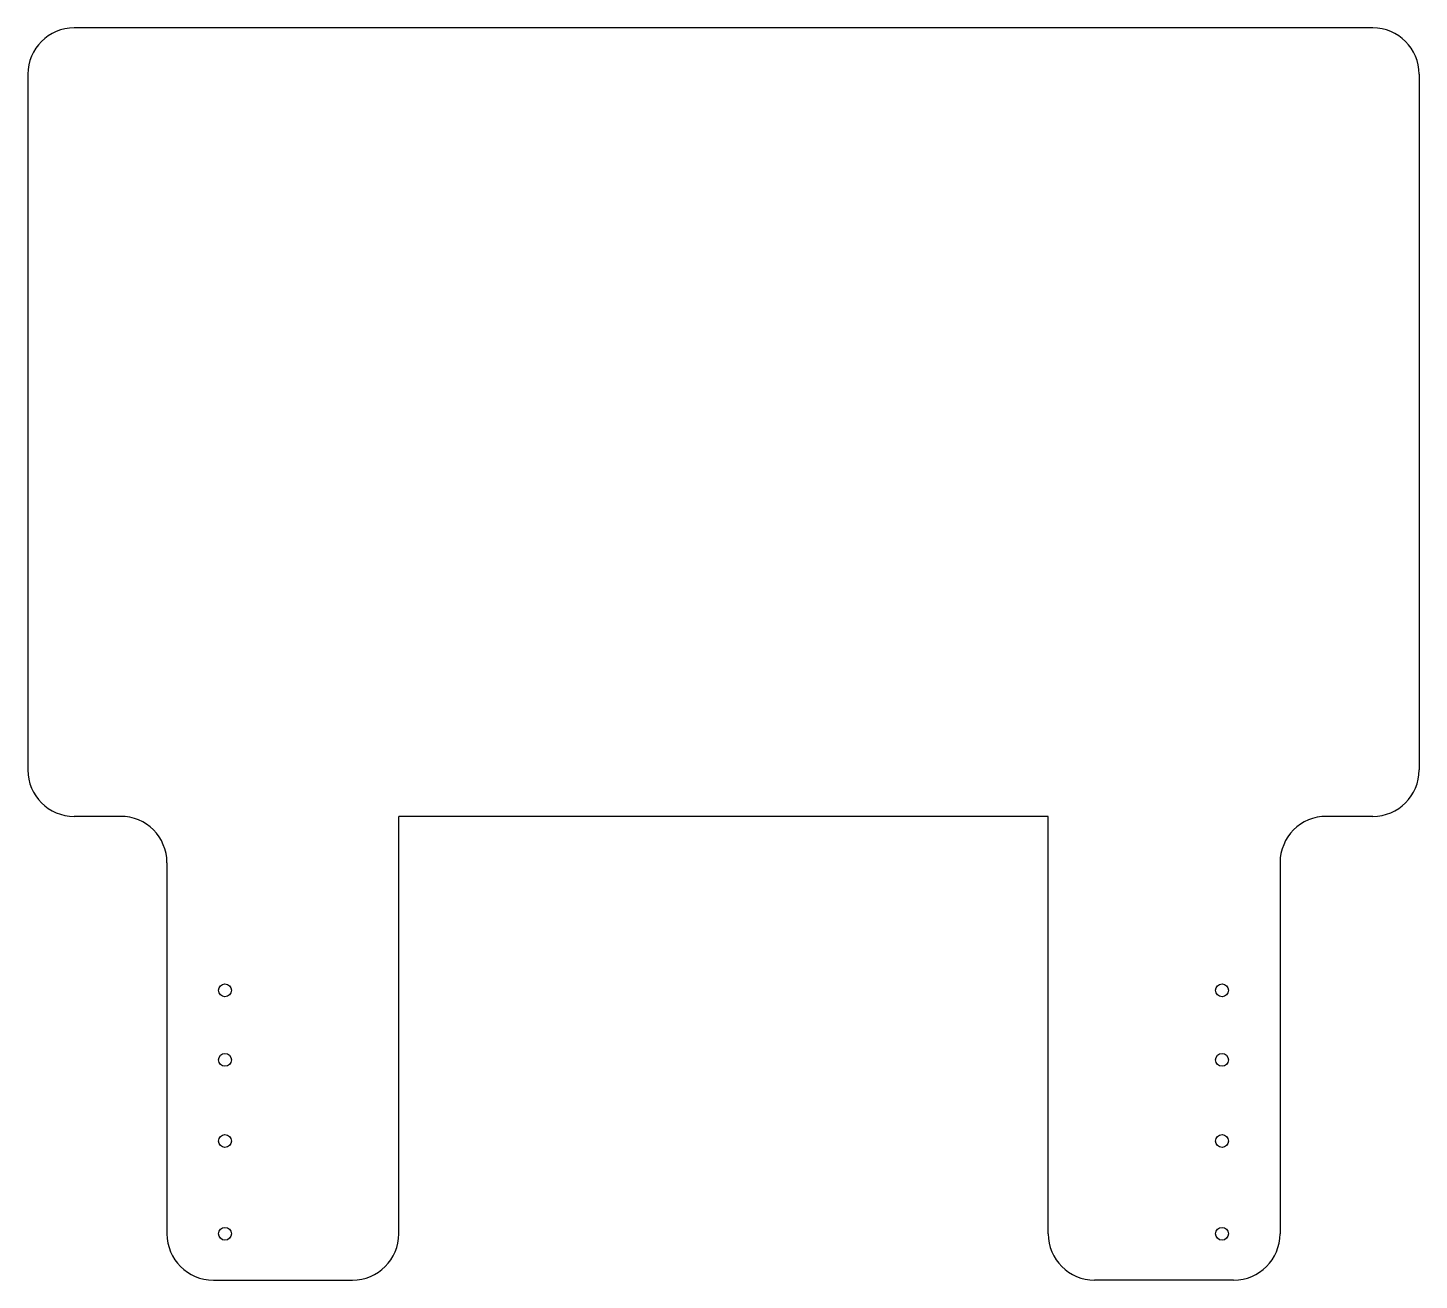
# Model space of a CAD drawing. Header units: millimetres. Extents: x -150 to 150, y -185 to 85.
import ezdxf

# ---------------------------------------------------------------- set-up
doc = ezdxf.new("R2010")
doc.units = ezdxf.units.MM

msp = doc.modelspace()

# ---------------------------------------------------------------- linework, layer by layer
at = {"color": 7, "linetype": 'Continuous', "lineweight": 25}
for p, q in [((140, 85), (-140, 85)), ((-150, 75), (-150, -75)), ((150, 75), (150, -75)), ((-130, -85), (-140, -85)), ((-70, -175), (-70, -85)), ((70, -85), (-70, -85)), ((70, -175), (70, -85)), ((140, -85), (130, -85)), ((-120, -95), (-120, -175)), ((120, -95), (120, -175)), ((-110, -185), (-80, -185)), ((110, -185), (80, -185))]:
    msp.add_line(p, q, dxfattribs=at)
for centre in [(-107.5, -122.5), (107.5, -122.5), (-107.5, -137.5), (107.5, -137.5), (-107.5, -155), (107.5, -155), (-107.5, -175), (107.5, -175)]:
    msp.add_circle(centre, 1.38, dxfattribs=at)
for centre, start, end in [((-140, 75), 90, 180), ((140, 75), 0, 90), ((-140, -75), 180, 270), ((140, -75), 270, 0), ((-130, -95), 0, 90), ((130, -95), 90, 180), ((-110, -175), 180, 270), ((-80, -175), 270, 0), ((80, -175), 180, 270), ((110, -175), 270, 0)]:
    msp.add_arc(centre, 10, start, end, dxfattribs=at)

doc.saveas('drawing.dxf')
